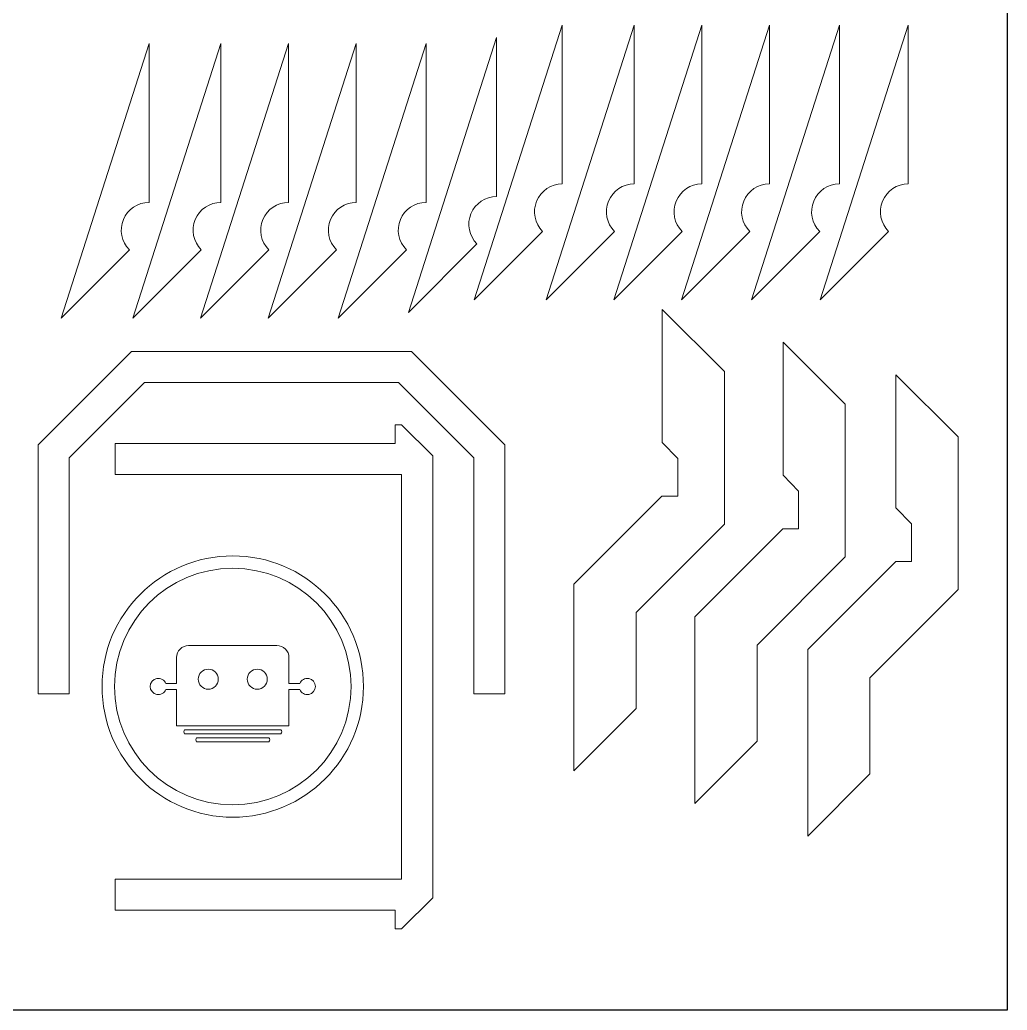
# Model space of a CAD drawing. Header units: millimetres. Extents: x -34 to 566, y 49 to 289.
# Drawn here: x 406.9 to 565.6, y 49 to 208.2 of the extents above; entities that cross this region are included whole.
import ezdxf

# ---------------------------------------------------------------- set-up
doc = ezdxf.new("R2010")
doc.units = ezdxf.units.MM

# ---------------------------------------------------------------- blocks, each defined once
blk = doc.blocks.new('On Logo Doldurma')
at = {"color": 7, "linetype": 'Continuous', "lineweight": 15}
for points in [[(-44.68, 91.52, -0.414214), (-42.75, 93.45), (-28.57, 93.45, -0.414214), (-26.63, 91.52), (-26.63, 87.35), (-24.9, 87.35, -5.199777), (-24.9, 86.38), (-26.63, 86.38), (-26.63, 80.56), (-44.68, 80.56), (-44.68, 86.38), (-46.41, 86.38, -5.199777), (-46.41, 87.35), (-44.68, 87.35)], [(-43.39, 79.28), (-27.92, 79.28, 0.414214), (-27.92, 79.92), (-43.39, 79.92, 0.414214)], [(-41.46, 77.99), (-29.86, 77.99, 0.414214), (-29.86, 78.63), (-41.46, 78.63, 0.414214)]]:
    blk.add_lwpolyline(points, format="xyb", close=True, dxfattribs=at)
for centre, radius in [((-35.66, 86.86), 21), ((-35.66, 86.86), 19), ((-39.59, 88.03), 1.61), ((-31.72, 88.03), 1.61)]:
    blk.add_circle(centre, radius, dxfattribs=at)
blk = doc.blocks.new('Kose 135')
at = {"color": 7, "linetype": 'Continuous', "lineweight": 15}
blk.add_lwpolyline([(-40.48, 2.79, -0.668179), (-32.86, -0.37), (-7.32, -0.37), (-51.47, 13.77)], format="xyb", close=True, dxfattribs=at)
blk = doc.blocks.new('Kose Arka')
at = {"color": 7, "linetype": 'Continuous', "lineweight": 15}
blk.add_lwpolyline([(13.9, -15.43), (13.9, 0), (28.08, 14.19), (28.08, 38.71), (18.08, 48.71), (18.08, 27.32), (20.58, 24.77), (20.58, 18.71), (18.04, 18.71), (3.9, 4.57), (3.9, -25.43)], close=True, dxfattribs=at)
blk = doc.blocks.new('Kafa Arka Iskelet')
at = {"color": 7, "linetype": 'Continuous', "lineweight": 15}
blk.add_lwpolyline([(35.98, -46.06), (35.98, -6.06), (20.98, 8.94), (-24.02, 8.94), (-39.02, -6.06), (-39.02, -46.06), (-34.02, -46.06), (-34.02, -8.13), (-21.94, 3.94), (18.91, 3.94), (30.98, -8.13), (30.98, -46.06)], close=True, dxfattribs=at)
blk = doc.blocks.new('Kafa Iskelet 2')
at = {"color": 7, "linetype": 'Continuous', "lineweight": 15}
blk.add_lwpolyline([(38.28, -130.66), (38.28, -125.66), (83.28, -125.66), (83.28, -122.66), (84.28, -122.66), (89.28, -127.66), (89.28, -198.66), (84.28, -203.66), (83.28, -203.66), (83.28, -200.66), (38.28, -200.66), (38.28, -195.66), (84.28, -195.66), (84.28, -130.66)], close=True, dxfattribs=at)

msp = doc.modelspace()

# ---------------------------------------------------------------- linework, layer by layer
msp.add_lwpolyline([(-34.44, 289.02), (565.56, 289.02), (565.56, 49.02), (-34.44, 49.02)], close=True)

# ---------------------------------------------------------------- block references
at = {"rotation": 90}
for p in [(493.71, 214.66), (505.26, 214.66), (516.12, 214.66), (526.98, 214.66), (538.22, 214.66), (549.29, 214.66), (483.16, 212.64), (427.31, 211.7), (438.86, 211.7), (449.72, 211.7), (460.59, 211.7), (471.82, 211.7)]:
    msp.add_blockref('Kose 135', p, dxfattribs=at)
for name, p in [('Kose Arka', (492.04, 112.93)), ('Kose Arka', (511.47, 107.68)), ('Kafa Arka Iskelet', (448.87, 145.93)), ('Kose Arka', (529.6, 102.43)), ('Kafa Iskelet 2', (383.97, 265.76)), ('On Logo Doldurma', (476.79, 14.18))]:
    msp.add_blockref(name, p)

doc.saveas('drawing.dxf')
